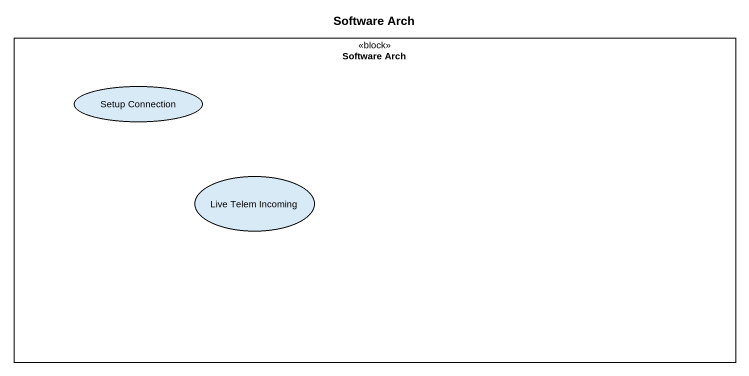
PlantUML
@startuml
title Software Arch
rectangle "Software Arch" as Software_Arch <<block>> {
  usecase "Setup Connection" as Setup_Connection
  usecase "Live Telem Incoming" as Live_Telem_Incoming
}
@enduml
